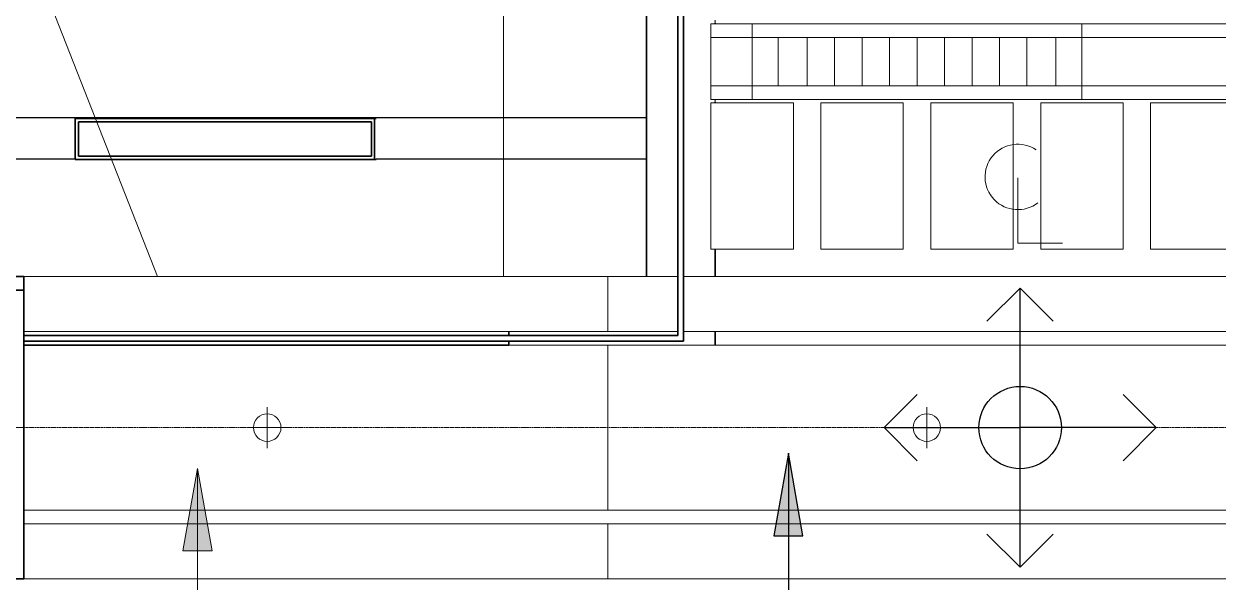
# Model space of a CAD drawing. Header units: millimetres. Extents: x -853228 to -774636, y -17776 to 22455.
# Drawn here: x -834707 to -830362, y 3017 to 5049 of the extents above; entities that cross this region are included whole.
import ezdxf

# ---------------------------------------------------------------- set-up
doc = ezdxf.new("R2010")
doc.units = ezdxf.units.MM
for name, pattern in [('- SOM Dash 1_8_', [4.7625, 3.175, -1.5875]), ('DPA_Grid _ Level 100', [10, 5.5, -1.6, 1.3, -1.6]), ('DPA_Hidden 50', [3, 2, -1])]:
    doc.linetypes.add(name, pattern=pattern)
for name, color, linetype, lineweight in [('A-ANNO-NOTE', 3, 'Continuous', 25), ('A-CLNG', 2, 'Continuous', 9), ('A-CLNG-PATT', 2, 'Continuous', 9), ('A-DETL-GENF', 2, 'Continuous', 35), ('A-GLAZ-CURT', 2, 'Continuous', 9), ('A-WALL-FNSH', 2, 'Continuous', 35), ('E-LITE-EQPM', 2, 'Continuous', 35), ('G-ANNO-TEXT', 3, 'Continuous', 9), ('I-WALL-E', 2, 'Continuous', 35), ('S-GRID', 251, 'Continuous', 9), ('WALL-E', 2, 'Continuous', 35)]:
    doc.layers.add(name, color=color, linetype=linetype, lineweight=lineweight)

# ---------------------------------------------------------------- blocks, each defined once
blk = doc.blocks.new('Ceilings 41 - Ceilings 41-4377374-4281-01 ENLARGED LOWER PLATFORM LEVEL - REFLECTED CEILING PLAN - SHEET 2')
at = {"layer": 'A-CLNG'}
for p, q in [((-834957.9, 4079), (-837007.4, 4079)), ((-837007.4, 4079), (-834707.3, 4079)), ((-834707.3, 4079), (-834957.9, 4079))]:
    blk.add_line(p, q, dxfattribs=at)
blk = doc.blocks.new('DPA_CP_Metal Ceiling Panel - Vertical Panel with Gap-10965286-4281-01 ENLARGED LOWER PLATFORM LEVEL - REFLECTED CEILING PLAN - SHEET 2')
at = {"layer": 'A-GLAZ-CURT'}
for p, q in [((-821807.4, 7794), (-821807.4, 7261.5)), ((-821507.4, 7794), (-821807.4, 7794)), ((-821507.4, 7794), (-821807.4, 7794)), ((-821807.4, 7794), (-821807.4, 7261.5)), ((-821807.4, 7261.5), (-821807.4, 7794)), ((-821807.4, 7794), (-821507.4, 7794)), ((-821507.4, 7794), (-821507.4, 7261.5)), ((-821507.4, 7261.5), (-821507.4, 7794)), ((-821507.4, 7794), (-821507.4, 7261.5)), ((-821507.4, 7261.5), (-821807.4, 7261.5)), ((-821807.4, 7261.5), (-821507.4, 7261.5)), ((-821507.4, 7261.5), (-821807.4, 7261.5))]:
    blk.add_line(p, q, dxfattribs=at)
blk = doc.blocks.new('DPA_CP_Metal Ceiling Panel1 - Horizontal with Gap-12451702-4281-01 ENLARGED LOWER PLATFORM LEVEL - REFLECTED CEILING PLAN - SHEET 2')
at = {"layer": 'A-GLAZ-CURT'}
for p, q in [((-832207.4, 4774), (-832207.4, 5049)), ((-832207.4, 4774), (-832207.4, 5049)), ((-832207.4, 5049), (-832057.4, 5049)), ((-832207.4, 5049), (-832057.4, 5049)), ((-832207.4, 4774), (-832207.4, 5049)), ((-832057.4, 4774), (-832057.4, 5049)), ((-832057.4, 5049), (-832057.4, 4774)), ((-832057.4, 5049), (-832057.4, 4774)), ((-832207.4, 4999), (-832057.4, 4999)), ((-832207.4, 4824), (-832057.4, 4824)), ((-832207.4, 4774), (-832057.4, 4774)), ((-832057.4, 4774), (-832207.4, 4774)), ((-832057.4, 4774), (-832207.4, 4774))]:
    blk.add_line(p, q, dxfattribs=at)
blk = doc.blocks.new('DPA_CP_Metal Ceiling Luminaire2 - Linear Luminaire-12437131-4281-01 ENLARGED LOWER PLATFORM LEVEL - REFLECTED CEILING PLAN - SHEET 2')
at = {"layer": 'A-GLAZ-CURT'}
for p, q in [((-832057.4, 6974), (-832057.4, 7249)), ((-832057.4, 7249), (-830857.4, 7249)), ((-832057.4, 7249), (-832057.4, 6974)), ((-830857.4, 7249), (-832057.4, 7249)), ((-832057.4, 7249), (-830857.4, 7249)), ((-830857.4, 7249), (-830857.4, 6974)), ((-830857.4, 6974), (-830857.4, 7249)), ((-832057.4, 7211.5), (-832057.4, 6974)), ((-832057.4, 7199), (-830857.4, 7199)), ((-830857.4, 7211.5), (-830857.4, 6974)), ((-832057.4, 7024), (-830857.4, 7024)), ((-830857.4, 6974), (-832057.4, 6974)), ((-830857.4, 6974), (-832057.4, 6974)), ((-832057.4, 6974), (-830857.4, 6974))]:
    blk.add_line(p, q, dxfattribs=at)
at = {"layer": 'A-GLAZ-CURT', "linetype": 'DPA_Hidden 50'}
for p, q in [((-831962.4, 7199), (-831962.4, 7024)), ((-831857.4, 7199), (-831857.4, 7024)), ((-831757.4, 7199), (-831757.4, 7024)), ((-831657.4, 7199), (-831657.4, 7024)), ((-831557.4, 7199), (-831557.4, 7024)), ((-831457.4, 7199), (-831457.4, 7024)), ((-831357.4, 7199), (-831357.4, 7024)), ((-831257.4, 7199), (-831257.4, 7024)), ((-831157.4, 7199), (-831157.4, 7024)), ((-831057.4, 7199), (-831057.4, 7024)), ((-830952.4, 7199), (-830952.4, 7024))]:
    blk.add_line(p, q, dxfattribs=at)
blk = doc.blocks.new('DPA_CP_Metal Ceiling Panel1 - Horizontal with Gap-12437177-4281-01 ENLARGED LOWER PLATFORM LEVEL - REFLECTED CEILING PLAN - SHEET 2')
at = {"layer": 'A-GLAZ-CURT'}
for p, q in [((-830857.4, 6974), (-830857.4, 7249)), ((-830857.4, 6974), (-830857.4, 7249)), ((-830857.4, 7249), (-830307.4, 7249)), ((-830857.4, 7249), (-830307.4, 7249)), ((-830857.4, 6974), (-830857.4, 7249)), ((-830307.4, 6974), (-830307.4, 7249)), ((-830307.4, 7249), (-830307.4, 6974)), ((-830307.4, 7249), (-830307.4, 6974)), ((-830857.4, 7199), (-830307.4, 7199)), ((-830857.4, 7024), (-830307.4, 7024)), ((-830857.4, 6974), (-830307.4, 6974)), ((-830307.4, 6974), (-830857.4, 6974)), ((-830307.4, 6974), (-830857.4, 6974))]:
    blk.add_line(p, q, dxfattribs=at)
blk = doc.blocks.new('System Panel - DPA-AR_Metal Ceiling Rectangular Panel-V16-4281-01 ENLARGED LOWER PLATFORM LEVEL - REFLECTED CEILING PLAN - SHEET 2')
at = {"layer": 'A-GLAZ-CURT'}
for p, q in [((-814257.4, 4129), (-816382.4, 4129)), ((-816382.4, 4129), (-816382.4, 3929)), ((-816382.4, 3929), (-816382.4, 4129)), ((-816382.4, 4129), (-814257.4, 4129)), ((-814257.4, 3929), (-814257.4, 4129)), ((-814257.4, 4129), (-814257.4, 3929)), ((-816382.4, 3929), (-814257.4, 3929)), ((-814257.4, 3929), (-816382.4, 3929))]:
    blk.add_line(p, q, dxfattribs=at)
blk = doc.blocks.new('System Panel - DPA-AR_Metal Ceiling Rectangular Panel-V19-4281-01 ENLARGED LOWER PLATFORM LEVEL - REFLECTED CEILING PLAN - SHEET 2')
at = {"layer": 'A-GLAZ-CURT'}
for p, q in [((-832327.4, 4129), (-832582.3, 4129)), ((-832582.3, 4129), (-832582.3, 3929)), ((-832582.3, 3929), (-832582.3, 4129)), ((-832582.3, 4129), (-832327.4, 4129)), ((-830182.3, 4129), (-832307.4, 4129)), ((-832307.4, 4129), (-830182.3, 4129)), ((-830182.3, 3929), (-830182.3, 4129)), ((-830182.3, 4129), (-830182.3, 3929)), ((-832582.3, 3929), (-832327.4, 3929)), ((-832327.4, 3929), (-832582.3, 3929)), ((-832307.4, 3929), (-830182.3, 3929)), ((-830182.3, 3929), (-832307.4, 3929))]:
    blk.add_line(p, q, dxfattribs=at)
blk = doc.blocks.new('System Panel - DPA-AR_Metal Ceiling Rectangular Panel-V15-4281-01 ENLARGED LOWER PLATFORM LEVEL - REFLECTED CEILING PLAN - SHEET 2')
at = {"layer": 'A-GLAZ-CURT'}
for p, q in [((-816382.4, 4129), (-818782.4, 4129)), ((-818782.4, 4129), (-818782.4, 3929)), ((-818782.4, 3929), (-818782.4, 4129)), ((-818782.4, 4129), (-816382.4, 4129)), ((-816382.4, 3929), (-816382.4, 4129)), ((-816382.4, 4129), (-816382.4, 3929)), ((-818782.4, 3929), (-816382.4, 3929)), ((-816382.4, 3929), (-818782.4, 3929))]:
    blk.add_line(p, q, dxfattribs=at)
blk = doc.blocks.new('System Panel - DPA-AR_Metal Ceiling Rectangular Panel-V18-4281-01 ENLARGED LOWER PLATFORM LEVEL - REFLECTED CEILING PLAN - SHEET 2')
at = {"layer": 'A-GLAZ-CURT'}
for p, q in [((-814257.4, 3879), (-816382.4, 3879)), ((-816382.4, 3879), (-816382.4, 3279)), ((-816382.4, 3279), (-816382.4, 3879)), ((-816382.4, 3879), (-814257.4, 3879)), ((-814257.4, 3279), (-814257.4, 3879)), ((-814257.4, 3879), (-814257.4, 3279)), ((-816382.4, 3279), (-814257.4, 3279)), ((-814257.4, 3279), (-816382.4, 3279))]:
    blk.add_line(p, q, dxfattribs=at)
blk = doc.blocks.new('System Panel - DPA-AR_Metal Ceiling Rectangular Panel-13139299-4281-01 ENLARGED LOWER PLATFORM LEVEL - REFLECTED CEILING PLAN - SHEET 2')
at = {"layer": 'A-GLAZ-CURT'}
for p, q in [((-818782.4, 3879), (-821182.4, 3879)), ((-821182.4, 3879), (-821182.4, 3279)), ((-821182.4, 3279), (-821182.4, 3879)), ((-821182.4, 3879), (-818782.4, 3879)), ((-818782.4, 3279), (-818782.4, 3879)), ((-818782.4, 3879), (-818782.4, 3279)), ((-821182.4, 3279), (-818782.4, 3279)), ((-818782.4, 3279), (-821182.4, 3279))]:
    blk.add_line(p, q, dxfattribs=at)
blk = doc.blocks.new('LGF_DL_SAA_LowPower_DL1a - LGF_DL_SAA_LowPower_DL1a-8832329-4281-01 ENLARGED LOWER PLATFORM LEVEL - REFLECTED CEILING PLAN - SHEET 2')
at = {"layer": 'A-DETL-GENF', "lineweight": 9}
for p, q in [((0, 75), (0, -75)), ((72.5, 0), (-72.5, 0))]:
    blk.add_line(p, q, dxfattribs=at)
blk.add_circle((0, 0), 50, dxfattribs=at)
blk = doc.blocks.new('L1_1_FLUORESCENT W DISFUSSER - 1195L x 595W x 85H - 36W-17030651-4281-01 ENLARGED LOWER PLATFORM LEVEL - REFLECTED CEILING PLAN - SHEET 2')
at = {"layer": 'E-LITE-EQPM'}
for p, q in [((-834520.2, 5936.4), (-834520.2, 6086.4)), ((-834520.2, 6086.4), (-833431.6, 6086.4)), ((-834520.2, 6086.4), (-834514.3, 6086.4)), ((-834520.2, 6086.4), (-834520.2, 5936.4)), ((-833431.6, 6086.4), (-834520.2, 6086.4)), ((-833431.6, 6086.4), (-833431.6, 5936.4)), ((-833425.7, 6086.4), (-833431.6, 6086.4)), ((-833431.6, 5936.4), (-833431.6, 6086.4)), ((-834509.2, 5949.1), (-834509.2, 6073.7)), ((-834509.2, 6073.7), (-833442.6, 6073.7)), ((-834509.2, 6073.7), (-834506, 6073.7)), ((-833442.6, 6073.7), (-834509.2, 6073.7)), ((-834509.2, 6073.7), (-834509.2, 5949.1)), ((-834509.2, 6073.7), (-834503.3, 6073.7)), ((-834509.2, 6073.7), (-834509.2, 5949.1)), ((-833442.6, 6073.7), (-834509.2, 6073.7)), ((-833442.6, 6073.7), (-834506, 6073.7)), ((-833442.6, 6073.7), (-833442.6, 5949.1)), ((-833442.6, 5949.1), (-833442.6, 6073.7)), ((-833442.6, 5949.1), (-833442.6, 6073.7)), ((-833431.6, 5936.4), (-834520.2, 5936.4)), ((-834520.2, 5936.4), (-834514.3, 5936.4)), ((-834520.2, 5936.4), (-833431.6, 5936.4)), ((-833442.6, 5949.1), (-834509.2, 5949.1)), ((-834509.2, 5949.1), (-834506, 5949.1)), ((-834509.2, 5949.1), (-833442.6, 5949.1)), ((-834509.2, 5949.1), (-834503.3, 5949.1)), ((-834509.2, 5949.1), (-833442.6, 5949.1)), ((-834506, 5949.1), (-833442.6, 5949.1)), ((-833431.6, 5936.4), (-833425.7, 5936.4))]:
    blk.add_line(p, q, dxfattribs=at)
blk = doc.blocks.new('Arrow-Stair_Ramp-Direction _EWP-Down_ - Arrow Stair Line-18595492-4281-01 ENLARGED LOWER PLATFORM LEVEL - REFLECTED CEILING PLAN - SHEET 2')
at = {"layer": 'A-DETL-GENF', "lineweight": 9}
for q in [(953.7, 2632.5), (-304.8, 750), (954, -1132.5)]:
    blk.add_line((1693.2, 750), q, dxfattribs=at)
blk.add_circle((-304.8, 750), 30, dxfattribs=at)
blk = doc.blocks.new('M_Centreline - Centreline-12570908-4281-01 ENLARGED LOWER PLATFORM LEVEL - REFLECTED CEILING PLAN - SHEET 2')
at = {"layer": 'A-ANNO-NOTE', "lineweight": 18}
for p, q in [((-0.011, 0.592), (-0.011, -1.789)), ((-0.011, -1.789), (1.619, -1.789))]:
    blk.add_line(p, q, dxfattribs=at)
blk.add_arc((-0.011, 0.627), 1.191, 55.7755, 308.0372, dxfattribs=at)
blk = doc.blocks.new('DPA_AN_Setting out - Center-8732820-4281-01 ENLARGED LOWER PLATFORM LEVEL - REFLECTED CEILING PLAN - SHEET 2')
at = {"layer": 'A-ANNO-NOTE'}
for p, q in [((-1.206, 3.877), (0, 5.083)), ((1.206, 3.877), (0, 5.083)), ((0, 0), (0, 5.083)), ((-3.744, 1.206), (-4.95, 0)), ((3.744, 1.206), (4.95, 0)), ((-3.744, -1.206), (-4.95, 0)), ((-4.95, 0), (0, 0)), ((4.95, 0), (0, 0)), ((3.744, -1.206), (4.95, 0)), ((0, -5.083), (0, 0)), ((-1.206, -3.877), (0, -5.083)), ((1.206, -3.877), (0, -5.083))]:
    blk.add_line(p, q, dxfattribs=at)
blk.add_circle((0, 0), 1.5, dxfattribs=at)

msp = doc.modelspace()

# ---------------------------------------------------------------- hatches: boundary and pattern name
at = {"layer": 'A-ANNO-NOTE'}
msp.add_hatch(color=256, dxfattribs=at).paths.add_polyline_path([(-831925.5, 3485.6), (-831978.4, 3185.6), (-831872.6, 3185.6)])
at = {"layer": 'A-CLNG-PATT', "lineweight": 25}
h = msp.add_hatch(dxfattribs=at)
h.set_pattern_fill('FP_6', color=256, style=0, pattern_type=2)
h.set_pattern_definition([(180, (-614721.4, 5305), (-5e-13, -4414), [3117.69, 0]), (0, (-617839, 4705), (0, -4414), [3117.69, 0]), (90, (-614721.4, 3805), (3117.69, -2e-13), [4414, 0]), (90, (-617839, 3805), (3117.69, -2e-13), [4414, 0]), (180, (-614721.4, 5937), (-5e-13, -4414), [3117.69, 0]), (0, (-617839, 5455), (0, -4414), [3117.69, 0]), (180, (-614721.4, 6087), (-5e-13, -4414), [3117.69, 0]), (0, (-617839, 3955), (0, -4414), [3117.69, 0]), (0, (-617839, 4555), (0, -4414), [3117.69, 0]), (180, (-614721.4, 6569), (-5e-13, -4414), [3117.69, 0]), (180, (-614721.4, 6719), (-5e-13, -4414), [3117.69, 0]), (180, (-614721.4, 8069), (-5e-13, -4414), [3117.69, 0]), (0, (-617839, 7469), (0, -4414), [3117.69, 0]), (0, (-617839, 7319), (0, -4414), [3117.69, 0])])
h.paths.add_polyline_path([(-834707.4, 4128.8), (-832962.7, 4129), (-832962.7, 7894), (-834960.7, 7894), (-834960.7, 4129), (-834707.4, 4129)])
h.paths.add_polyline_path([(-833425.7, 4555), (-834520.2, 4555), (-834520.2, 4705), (-833425.7, 4705), (-833425.7, 4567.7)])
h.paths.add_polyline_path([(-833425.7, 5936.4), (-834520.2, 5936.4), (-834520.2, 6086.4), (-833425.7, 6086.4), (-833425.7, 5949.1)])
h.paths.add_polyline_path([(-834506, 7319), (-834517, 7319), (-834517, 7469), (-833423.3, 7469), (-833423.3, 7319), (-833929.3, 7319)])
h = msp.add_hatch(dxfattribs=at)
h.set_pattern_fill('FP_8', color=256, style=0, pattern_type=2)
h.set_pattern_definition([(180, (-832442.4, 5305), (-5e-13, -4414), [3600, 0]), (0, (-836042.4, 4705), (0, -4414), [3600, 0]), (90, (-832442.4, 3805), (3600, -2e-13), [4414, 0]), (90, (-836042.4, 3805), (3600, -2e-13), [4414, 0]), (180, (-832442.4, 5937), (-5e-13, -4414), [3600, 0]), (0, (-836042.4, 5455), (0, -4414), [3600, 0]), (180, (-832442.4, 6087), (-5e-13, -4414), [3600, 0]), (0, (-836042.4, 3955), (0, -4414), [3600, 0]), (0, (-836042.4, 4555), (0, -4414), [3600, 0]), (180, (-832442.4, 6569), (-5e-13, -4414), [3600, 0]), (180, (-832442.4, 6719), (-5e-13, -4414), [3600, 0]), (180, (-832442.4, 8069), (-5e-13, -4414), [3600, 0]), (0, (-836042.4, 7469), (0, -4414), [3600, 0]), (0, (-836042.4, 7319), (0, -4414), [3600, 0])])
h.paths.add_polyline_path([(-832442.4, 4129), (-832442.4, 7894), (-832962.7, 7894), (-832962.7, 4129)])
at = {"layer": 'G-ANNO-TEXT'}
msp.add_hatch(color=7, dxfattribs=at).paths.add_polyline_path([(-834075.5, 3430.8), (-834128.4, 3130.8), (-834022.6, 3130.8)])

# ---------------------------------------------------------------- linework, layer by layer
at = {"layer": 'A-ANNO-NOTE'}
for p, q in [((-831925.5, 3485.6), (-831978.4, 3185.6)), ((-831872.6, 3185.6), (-831925.5, 3485.6)), ((-831925.5, 3485.6), (-831925.5, -2782.5)), ((-831978.4, 3185.6), (-831872.6, 3185.6))]:
    msp.add_line(p, q, dxfattribs=at)
at = {"layer": 'A-CLNG'}
for p, q in [((-832962.7, 4129), (-832962.7, 7894)), ((-832962.7, 7894), (-832962.7, 4129)), ((-832962.7, 7894), (-832962.7, 4129)), ((-832962.7, 4129), (-832962.7, 7894)), ((-832442.4, 4129), (-832442.4, 7894)), ((-832442.4, 7894), (-832442.4, 4129)), ((-832962.7, 4129), (-832442.4, 4129)), ((-832442.4, 4129), (-832962.7, 4129))]:
    msp.add_line(p, q, dxfattribs=at)
at = {"layer": 'A-WALL-FNSH', "color": 250}
for p, q in [((-836692.4, 4129), (-834707.4, 4129)), ((-834707.4, 4129), (-834707.4, 4079)), ((-834707.4, 4079), (-834707.4, 3079)), ((-834707.4, 3079), (-834707.4, 3029)), ((-834707.4, 3029), (-835072.3, 3029))]:
    msp.add_line(p, q, dxfattribs=at)
at = {"layer": 'G-ANNO-TEXT', "color": 10}
for p, q in [((-834075.5, 3430.8), (-834128.4, 3130.8)), ((-834022.6, 3130.8), (-834075.5, 3430.8)), ((-834075.5, 3430.8), (-834075.5, -2816.2)), ((-834128.4, 3130.8), (-834022.6, 3130.8))]:
    msp.add_line(p, q, dxfattribs=at)
at = {"layer": 'I-WALL-E', "color": 8, "linetype": '- SOM Dash 1_8_'}
for p, q in [((-832442.4, 7894), (-832442.4, 4129)), ((-832442.4, 4129), (-832442.4, 7894)), ((-832192.4, 5061.5), (-832192.4, 5049)), ((-832192.4, 5049), (-832192.4, 5061.5)), ((-832192.4, 4774), (-832192.4, 4761.3)), ((-832192.4, 4761.3), (-832192.4, 4774)), ((-832192.4, 4228.8), (-832192.4, 4129)), ((-832192.4, 4129), (-832192.4, 4228.8)), ((-832192.4, 3929), (-832192.4, 3879)), ((-832192.4, 3879), (-832192.4, 3929))]:
    msp.add_line(p, q, dxfattribs=at)
at = {"layer": 'I-WALL-E'}
for p, q in [((-832327.4, 7894), (-832327.4, 3914)), ((-832327.4, 4129), (-832327.4, 7894)), ((-832307.4, 7894), (-832307.4, 4129)), ((-832307.4, 3914), (-832307.4, 7894)), ((-832327.4, 3914), (-834707.4, 3914)), ((-834707.4, 3894), (-834707.4, 3914)), ((-832942.4, 3914), (-832327.4, 3914)), ((-832327.4, 3914), (-832327.4, 3929)), ((-832307.4, 3929), (-832307.4, 3914)), ((-832307.4, 3914), (-832307.4, 3894)), ((-832307.4, 3894), (-832307.4, 3914)), ((-834707.4, 3894), (-832307.4, 3894)), ((-832307.4, 3894), (-832942.4, 3894))]:
    msp.add_line(p, q, dxfattribs=at)
at = {"layer": 'S-GRID', "linetype": 'DPA_Grid _ Level 100'}
msp.add_line((-778882.4, 3579), (-851892.1, 3579), dxfattribs=at)
at = {"layer": 'WALL-E'}
for p, q in [((-834707.3, 4079), (-837007.4, 4079)), ((-837007.4, 4079), (-834707.3, 4079)), ((-832942.4, 3929), (-832942.4, 3914)), ((-834707.4, 3879), (-832942.4, 3879)), ((-832942.4, 3894), (-832942.4, 3879))]:
    msp.add_line(p, q, dxfattribs=at)

# ---------------------------------------------------------------- block references
at = {"layer": 'A-ANNO-NOTE', "xscale": 100, "yscale": 100, "zscale": 100}
for name, p in [('M_Centreline - Centreline-12570908-4281-01 ENLARGED LOWER PLATFORM LEVEL - REFLECTED CEILING PLAN - SHEET 2', (-831089.6, 4429)), ('DPA_AN_Setting out - Center-8732820-4281-01 ENLARGED LOWER PLATFORM LEVEL - REFLECTED CEILING PLAN - SHEET 2', (-831082.3, 3579))]:
    msp.add_blockref(name, p, dxfattribs=at)
at = {"layer": 'A-CLNG'}
msp.add_blockref('Ceilings 41 - Ceilings 41-4377374-4281-01 ENLARGED LOWER PLATFORM LEVEL - REFLECTED CEILING PLAN - SHEET 2', (0, 0), dxfattribs=at)
at = {"layer": 'A-DETL-GENF', "rotation": 180}
msp.add_blockref('Arrow-Stair_Ramp-Direction _EWP-Down_ - Arrow Stair Line-18595492-4281-01 ENLARGED LOWER PLATFORM LEVEL - REFLECTED CEILING PLAN - SHEET 2', (-833267.5, 6761.5), dxfattribs=at)
at = {"layer": 'A-GLAZ-CURT'}
for name, p in [('DPA_CP_Metal Ceiling Panel1 - Horizontal with Gap-12451702-4281-01 ENLARGED LOWER PLATFORM LEVEL - REFLECTED CEILING PLAN - SHEET 2', (0, 0)), ('DPA_CP_Metal Ceiling Luminaire2 - Linear Luminaire-12437131-4281-01 ENLARGED LOWER PLATFORM LEVEL - REFLECTED CEILING PLAN - SHEET 2', (0, -2200)), ('DPA_CP_Metal Ceiling Panel1 - Horizontal with Gap-12437177-4281-01 ENLARGED LOWER PLATFORM LEVEL - REFLECTED CEILING PLAN - SHEET 2', (0, -2200)), ('DPA_CP_Metal Ceiling Panel - Vertical Panel with Gap-10965286-4281-01 ENLARGED LOWER PLATFORM LEVEL - REFLECTED CEILING PLAN - SHEET 2', (-10400, -3032.7)), ('DPA_CP_Metal Ceiling Panel - Vertical Panel with Gap-10965286-4281-01 ENLARGED LOWER PLATFORM LEVEL - REFLECTED CEILING PLAN - SHEET 2', (-10000, -3032.7)), ('DPA_CP_Metal Ceiling Panel - Vertical Panel with Gap-10965286-4281-01 ENLARGED LOWER PLATFORM LEVEL - REFLECTED CEILING PLAN - SHEET 2', (-9600, -3032.7)), ('DPA_CP_Metal Ceiling Panel - Vertical Panel with Gap-10965286-4281-01 ENLARGED LOWER PLATFORM LEVEL - REFLECTED CEILING PLAN - SHEET 2', (-9200, -3032.7)), ('DPA_CP_Metal Ceiling Panel - Vertical Panel with Gap-10965286-4281-01 ENLARGED LOWER PLATFORM LEVEL - REFLECTED CEILING PLAN - SHEET 2', (-8800, -3032.7)), ('System Panel - DPA-AR_Metal Ceiling Rectangular Panel-V16-4281-01 ENLARGED LOWER PLATFORM LEVEL - REFLECTED CEILING PLAN - SHEET 2', (-18324.9, 0)), ('System Panel - DPA-AR_Metal Ceiling Rectangular Panel-V19-4281-01 ENLARGED LOWER PLATFORM LEVEL - REFLECTED CEILING PLAN - SHEET 2', (0, 0)), ('System Panel - DPA-AR_Metal Ceiling Rectangular Panel-V18-4281-01 ENLARGED LOWER PLATFORM LEVEL - REFLECTED CEILING PLAN - SHEET 2', (-18324.9, 0)), ('System Panel - DPA-AR_Metal Ceiling Rectangular Panel-13139299-4281-01 ENLARGED LOWER PLATFORM LEVEL - REFLECTED CEILING PLAN - SHEET 2', (-11399.9, 0)), ('System Panel - DPA-AR_Metal Ceiling Rectangular Panel-V16-4281-01 ENLARGED LOWER PLATFORM LEVEL - REFLECTED CEILING PLAN - SHEET 2', (-18324.9, -900)), ('System Panel - DPA-AR_Metal Ceiling Rectangular Panel-V15-4281-01 ENLARGED LOWER PLATFORM LEVEL - REFLECTED CEILING PLAN - SHEET 2', (-13799.9, -900))]:
    msp.add_blockref(name, p, dxfattribs=at)
at = {"layer": 'E-LITE-EQPM'}
msp.add_blockref('L1_1_FLUORESCENT W DISFUSSER - 1195L x 595W x 85H - 36W-17030651-4281-01 ENLARGED LOWER PLATFORM LEVEL - REFLECTED CEILING PLAN - SHEET 2', (0, -1381.3), dxfattribs=at)
at = {"layer": 'E-LITE-EQPM', "extrusion": (0, 0, -1), "rotation": 180}
for p in [(833821.9, 3579), (831421.9, 3579)]:
    msp.add_blockref('LGF_DL_SAA_LowPower_DL1a - LGF_DL_SAA_LowPower_DL1a-8832329-4281-01 ENLARGED LOWER PLATFORM LEVEL - REFLECTED CEILING PLAN - SHEET 2', p, dxfattribs=at)

doc.saveas('drawing.dxf')
